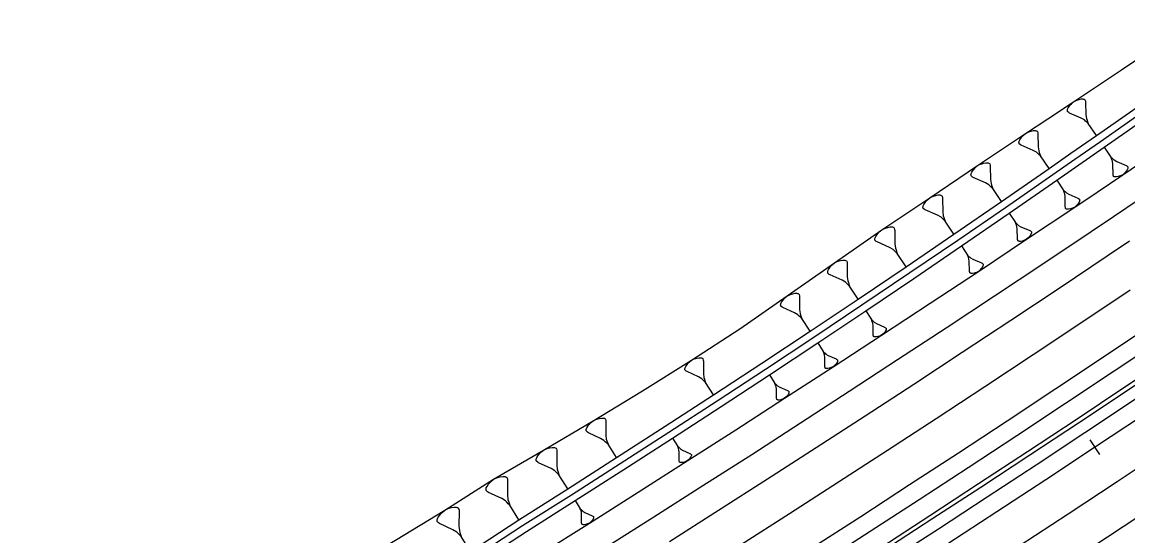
# Model space of a CAD drawing. Extents: x 384551 to 386632, y 802806 to 803252.
# Drawn here: x 386400 to 386494.6, y 803134.1 to 803178 of the extents above; entities that cross this region are included whole.
import ezdxf

# ---------------------------------------------------------------- set-up
doc = ezdxf.new("R2010")
doc.units = 0
doc.layers.get('0').update_dxf_attribs({"linetype": 'CONTINUOUS'})

msp = doc.modelspace()

# ---------------------------------------------------------------- linework, layer by layer
at = {"color": 7}
for p, q in [((386489.5405, 803170.8587), (386489.6098, 803170.9487)), ((386489.6098, 803170.9487), (386489.7089, 803171.0589)), ((386489.7089, 803171.0589), (386489.8974, 803171.2292)), ((386489.8974, 803171.2292), (386490.126, 803171.34)), ((386490.126, 803171.34), (386490.2653, 803171.3906)), ((386490.2653, 803171.3906), (386490.3748, 803171.421)), ((386490.3748, 803171.421), (386490.5639, 803171.4619)), ((386490.5639, 803171.4619), (386490.6935, 803171.4625)), ((386490.6935, 803171.4625), (386490.7434, 803171.4528)), ((386490.7434, 803171.4528), (386490.7932, 803171.4431)), ((386490.7932, 803171.4431), (386490.8632, 803171.4036)), ((386490.8632, 803171.4036), (386490.8833, 803171.3738)), ((386490.8833, 803171.3738), (386490.9137, 803171.2643)), ((386490.9137, 803171.2643), (386490.9241, 803171.1846)), ((386490.9241, 803171.1846), (386490.9495, 803170.1184)), ((386489.363, 803170.479), (386489.3727, 803170.5289)), ((386489.3734, 803170.3994), (386489.363, 803170.479)), ((386489.3727, 803170.5289), (386489.3824, 803170.5788)), ((386489.3935, 803170.3696), (386489.3734, 803170.3994)), ((386489.3824, 803170.5788), (386489.4317, 803170.6987)), ((386489.4835, 803170.3003), (386489.3935, 803170.3696)), ((386489.4317, 803170.6987), (386489.5405, 803170.8587)), ((386489.5535, 803170.2608), (386489.4835, 803170.3003)), ((386490.5323, 803169.8372), (386489.5535, 803170.2608)), ((386490.9495, 803170.1184), (386490.991, 803169.7997)), ((386490.8122, 803169.6792), (386490.5323, 803169.8372)), ((386490.9223, 803169.5801), (386490.8122, 803169.6792)), ((386491.0325, 803169.481), (386490.9223, 803169.5801)), ((386490.991, 803169.7997), (386491.0415, 803169.6604)), ((386491.1426, 803169.3819), (386491.0325, 803169.481)), ((386491.0415, 803169.6604), (386491.0921, 803169.5211)), ((386491.0921, 803169.5211), (386491.1426, 803169.3819)), ((386491.8456, 803168.339), (386491.1426, 803169.3819)), ((386485.2904, 803167.9747), (386485.404, 803168.1407)), ((386485.404, 803168.1407), (386485.4763, 803168.2341)), ((386485.4763, 803168.2341), (386485.5797, 803168.3483)), ((386485.5797, 803168.3483), (386485.7761, 803168.5249)), ((386485.7761, 803168.5249), (386486.0141, 803168.6394)), ((386486.0141, 803168.6394), (386486.159, 803168.6916)), ((386486.159, 803168.6916), (386486.2729, 803168.7229)), ((386486.2729, 803168.7229), (386486.4697, 803168.7648)), ((386486.4697, 803168.7648), (386486.6043, 803168.7651)), ((386486.6043, 803168.7651), (386486.6562, 803168.7549)), ((386486.6562, 803168.7549), (386486.708, 803168.7447)), ((386486.708, 803168.7447), (386486.7806, 803168.7034)), ((386486.7806, 803168.7034), (386486.8014, 803168.6724)), ((386486.8014, 803168.6724), (386486.8327, 803168.5585)), ((386486.8327, 803168.5585), (386486.8433, 803168.4756)), ((386486.8433, 803168.4756), (386486.8666, 803167.3671)), ((386485.2185, 803167.7466), (386485.2287, 803167.7984)), ((386485.229, 803167.6638), (386485.2185, 803167.7466)), ((386485.2287, 803167.7984), (386485.2389, 803167.8503)), ((386485.2498, 803167.6327), (386485.229, 803167.6638)), ((386485.2389, 803167.8503), (386485.2904, 803167.9747)), ((386485.3432, 803167.5604), (386485.2498, 803167.6327)), ((386485.4158, 803167.5192), (386485.3432, 803167.5604)), ((386486.4321, 803167.076), (386485.4158, 803167.5192)), ((386486.8666, 803167.3671), (386486.9088, 803167.0357)), ((386492.5163, 803167.3439), (386493.0886, 803166.4949)), ((386486.7226, 803166.9109), (386486.4321, 803167.076)), ((386486.8368, 803166.8076), (386486.7226, 803166.9109)), ((386486.951, 803166.7043), (386486.8368, 803166.8076)), ((386486.9088, 803167.0357), (386486.9609, 803166.8908)), ((386487.0652, 803166.6009), (386486.951, 803166.7043)), ((386486.9609, 803166.8908), (386487.0131, 803166.7459)), ((386487.0131, 803166.7459), (386487.0652, 803166.6009)), ((386487.7929, 803165.5148), (386487.0652, 803166.6009)), ((386493.0886, 803166.4949), (386493.1783, 803166.4142)), ((386493.1297, 803166.3815), (386493.0886, 803166.4949)), ((386493.1709, 803166.2681), (386493.1297, 803166.3815)), ((386493.212, 803166.1547), (386493.1709, 803166.2681)), ((386493.1783, 803166.4142), (386493.2679, 803166.3335)), ((386493.2679, 803166.3335), (386493.3576, 803166.2529)), ((386493.3576, 803166.2529), (386493.5854, 803166.1242)), ((386481.1935, 803165.2126), (386481.3094, 803165.381)), ((386481.3094, 803165.381), (386481.3831, 803165.4757)), ((386481.3831, 803165.4757), (386481.4884, 803165.5915)), ((386481.4884, 803165.5915), (386481.6886, 803165.7704)), ((386481.6886, 803165.7704), (386481.9308, 803165.8861)), ((386481.9308, 803165.8861), (386482.0782, 803165.9387)), ((386482.0782, 803165.9387), (386482.1941, 803165.9702)), ((386482.1941, 803165.9702), (386482.3941, 803166.0122)), ((386482.3941, 803166.0122), (386482.531, 803166.0122)), ((386482.531, 803166.0122), (386482.5836, 803166.0016)), ((386482.5836, 803166.0016), (386482.6363, 803165.9911)), ((386482.6363, 803165.9911), (386482.71, 803165.9489)), ((386482.71, 803165.9489), (386482.731, 803165.9173)), ((386482.731, 803165.9173), (386482.7626, 803165.8015)), ((386482.7626, 803165.8015), (386482.773, 803165.7173)), ((386482.773, 803165.7173), (386482.7936, 803164.5906)), ((386493.2458, 803165.8953), (386493.212, 803166.1547)), ((386493.2665, 803165.0272), (386493.2458, 803165.8953)), ((386493.5854, 803166.1242), (386494.3824, 803165.7794)), ((386494.3929, 803165.2926), (386494.3365, 803165.2193)), ((386494.3824, 803165.7794), (386494.4393, 803165.7472)), ((386494.4815, 803165.4228), (386494.3929, 803165.2926)), ((386494.4393, 803165.7472), (386494.5126, 803165.6908)), ((386494.5216, 803165.5204), (386494.4815, 803165.4228)), ((386494.5126, 803165.6908), (386494.529, 803165.6665)), ((386494.5295, 803165.561), (386494.5216, 803165.5204)), ((386494.529, 803165.6665), (386494.5374, 803165.6016)), ((386494.5374, 803165.6016), (386494.5295, 803165.561)), ((386481.1197, 803164.981), (386481.1302, 803165.0336)), ((386481.1301, 803164.8967), (386481.1197, 803164.981)), ((386481.1512, 803164.8651), (386481.1301, 803164.8967)), ((386481.1302, 803165.0336), (386481.1408, 803165.0863)), ((386481.1408, 803165.0863), (386481.1935, 803165.2126)), ((386481.2459, 803164.7914), (386481.1512, 803164.8651)), ((386481.3196, 803164.7492), (386481.2459, 803164.7914)), ((386482.3512, 803164.296), (386481.3196, 803164.7492)), ((386482.7936, 803164.5906), (386482.8355, 803164.2537)), ((386488.4609, 803164.5179), (386489.0141, 803163.6923)), ((386493.2749, 803164.9623), (386493.2665, 803165.0272)), ((386493.2997, 803164.8732), (386493.2749, 803164.9623)), ((386493.3161, 803164.8489), (386493.2997, 803164.8732)), ((386493.373, 803164.8168), (386493.3161, 803164.8489)), ((386493.4136, 803164.8089), (386493.373, 803164.8168)), ((386493.4542, 803164.801), (386493.4136, 803164.8089)), ((386493.5597, 803164.8015), (386493.4542, 803164.801)), ((386493.7137, 803164.8347), (386493.5597, 803164.8015)), ((386493.8028, 803164.8595), (386493.7137, 803164.8347)), ((386493.9162, 803164.9007), (386493.8028, 803164.8595)), ((386494.1024, 803164.9909), (386493.9162, 803164.9007)), ((386494.2558, 803165.1296), (386494.1024, 803164.9909)), ((386494.3365, 803165.2193), (386494.2558, 803165.1296)), ((386482.646, 803164.1274), (386482.3512, 803164.296)), ((386482.7617, 803164.0221), (386482.646, 803164.1274)), ((386482.8775, 803163.9167), (386482.7617, 803164.0221)), ((386482.8355, 803164.2537), (386482.8881, 803164.1063)), ((386482.9933, 803163.8114), (386482.8775, 803163.9167)), ((386482.8881, 803164.1063), (386482.9407, 803163.9588)), ((386482.9407, 803163.9588), (386482.9933, 803163.8114)), ((386483.7298, 803162.7055), (386482.9933, 803163.8114)), ((386489.0141, 803163.6923), (386489.1009, 803163.6138)), ((386489.0537, 803163.5822), (386489.0141, 803163.6923)), ((386489.0933, 803163.472), (386489.0537, 803163.5822)), ((386489.133, 803163.3618), (386489.0933, 803163.472)), ((386489.1009, 803163.6138), (386489.1877, 803163.5352)), ((386489.1877, 803163.5352), (386489.2745, 803163.4567)), ((386489.2745, 803163.4567), (386489.4953, 803163.3312)), ((386477.0366, 803162.3342), (386477.0904, 803162.4621)), ((386477.0904, 803162.4621), (386477.2084, 803162.6325)), ((386477.2084, 803162.6325), (386477.2834, 803162.7284)), ((386477.2834, 803162.7284), (386477.3905, 803162.8455)), ((386477.3905, 803162.8455), (386477.594, 803163.0263)), ((386477.594, 803163.0263), (386477.8399, 803163.1429)), ((386477.8399, 803163.1429), (386477.9895, 803163.1958)), ((386477.9895, 803163.1958), (386478.1071, 803163.2275)), ((386478.1071, 803163.2275), (386478.31, 803163.2695)), ((386478.31, 803163.2695), (386478.4488, 803163.2691)), ((386478.4488, 803163.2691), (386478.5022, 803163.2582)), ((386478.5022, 803163.2582), (386478.5555, 803163.2474)), ((386478.5555, 803163.2474), (386478.6301, 803163.2044)), ((386478.6301, 803163.2044), (386478.6514, 803163.1723)), ((386478.6514, 803163.1723), (386478.683, 803163.0548)), ((386478.683, 803163.0548), (386478.6934, 803162.9694)), ((386478.6934, 803162.9694), (386478.7111, 803161.827)), ((386489.165, 803163.1099), (386489.133, 803163.3618)), ((386489.1827, 803162.2673), (386489.165, 803163.1099)), ((386489.4953, 803163.3312), (386490.2678, 803162.9944)), ((386490.2218, 803162.4509), (386490.1433, 803162.3641)), ((386490.2768, 803162.5219), (386490.2218, 803162.4509)), ((386490.2678, 803162.9944), (386490.323, 803162.963)), ((386490.3631, 803162.6481), (386490.2768, 803162.5219)), ((386490.323, 803162.963), (386490.394, 803162.908)), ((386490.4023, 803162.7427), (386490.3631, 803162.6481)), ((386490.394, 803162.908), (386490.4098, 803162.8844)), ((386490.41, 803162.7821), (386490.4023, 803162.7427)), ((386490.4098, 803162.8844), (386490.4178, 803162.8215)), ((386490.4178, 803162.8215), (386490.41, 803162.7821)), ((386477.0149, 803162.2275), (386477.0257, 803162.2808)), ((386477.0253, 803162.142), (386477.0149, 803162.2275)), ((386477.0465, 803162.11), (386477.0253, 803162.142)), ((386477.0257, 803162.2808), (386477.0366, 803162.3342)), ((386477.1424, 803162.0349), (386477.0465, 803162.11)), ((386477.217, 803161.992), (386477.1424, 803162.0349)), ((386478.2617, 803161.5295), (386477.217, 803161.992)), ((386478.5601, 803161.3577), (386478.2617, 803161.5295)), ((386478.7111, 803161.827), (386478.7527, 803161.4852)), ((386478.7527, 803161.4852), (386478.8056, 803161.3356)), ((386484.395, 803161.7068), (386484.9301, 803160.9034)), ((386489.1908, 803162.2044), (386489.1827, 803162.2673)), ((386489.2146, 803162.1178), (386489.1908, 803162.2044)), ((386489.2304, 803162.0942), (386489.2146, 803162.1178)), ((386489.2856, 803162.0628), (386489.2304, 803162.0942)), ((386489.325, 803162.055), (386489.2856, 803162.0628)), ((386489.3644, 803162.0473), (386489.325, 803162.055)), ((386489.4668, 803162.0475), (386489.3644, 803162.0473)), ((386489.6163, 803162.0793), (386489.4668, 803162.0475)), ((386489.7029, 803162.1032), (386489.6163, 803162.0793)), ((386489.813, 803162.1428), (386489.7029, 803162.1032)), ((386489.994, 803162.2298), (386489.813, 803162.1428)), ((386490.1433, 803162.3641), (386489.994, 803162.2298)), ((386474.0086, 803160.5019), (386474.2145, 803160.5439)), ((386474.2145, 803160.5439), (386474.3552, 803160.5431)), ((386474.3552, 803160.5431), (386474.4093, 803160.532)), ((386474.4093, 803160.532), (386474.4633, 803160.5208)), ((386478.6772, 803161.2506), (386478.5601, 803161.3577)), ((386478.7943, 803161.1435), (386478.6772, 803161.2506)), ((386478.9113, 803161.0363), (386478.7943, 803161.1435)), ((386478.8056, 803161.3356), (386478.8584, 803161.186)), ((386478.8584, 803161.186), (386478.9113, 803161.0363)), ((386479.655, 803159.913), (386478.9113, 803161.0363)), ((386484.9301, 803160.9034), (386485.0142, 803160.8268)), ((386484.9682, 803160.7963), (386484.9301, 803160.9034)), ((386485.0064, 803160.6892), (386484.9682, 803160.7963)), ((386485.0446, 803160.5821), (386485.0064, 803160.6892)), ((386485.0142, 803160.8268), (386485.0983, 803160.7503)), ((386485.0751, 803160.3373), (386485.0446, 803160.5821)), ((386485.0983, 803160.7503), (386485.1824, 803160.6738)), ((386485.1824, 803160.6738), (386485.3965, 803160.5513)), ((386485.3965, 803160.5513), (386486.1459, 803160.2221)), ((386472.9097, 803159.5452), (386472.9209, 803159.5992)), ((386472.9209, 803159.5992), (386472.9758, 803159.7288)), ((386472.9758, 803159.7288), (386473.0958, 803159.9013)), ((386473.0958, 803159.9013), (386473.1722, 803159.9982)), ((386473.1722, 803159.9982), (386473.2811, 803160.1166)), ((386473.2811, 803160.1166), (386473.4879, 803160.2994)), ((386473.4879, 803160.2994), (386473.7375, 803160.4169)), ((386473.7375, 803160.4169), (386473.8894, 803160.4701)), ((386473.8894, 803160.4701), (386474.0086, 803160.5019)), ((386474.4633, 803160.5208), (386474.5388, 803160.4771)), ((386474.5388, 803160.4771), (386474.5603, 803160.4445)), ((386474.5603, 803160.4445), (386474.5921, 803160.3252)), ((386474.5921, 803160.3252), (386474.6024, 803160.2386)), ((386474.6024, 803160.2386), (386474.617, 803159.0803)), ((386485.09, 803159.5188), (386485.0751, 803160.3373)), ((386486.0233, 803159.6102), (386485.8779, 803159.4802)), ((386486.0998, 803159.6943), (386486.0233, 803159.6102)), ((386486.1534, 803159.7631), (386486.0998, 803159.6943)), ((386486.1459, 803160.2221), (386486.1995, 803160.1914)), ((386486.2376, 803159.8855), (386486.1534, 803159.7631)), ((386486.1995, 803160.1914), (386486.2683, 803160.1379)), ((386486.2758, 803159.9772), (386486.2376, 803159.8855)), ((386486.2683, 803160.1379), (386486.2836, 803160.1149)), ((386486.2835, 803160.0155), (386486.2758, 803159.9772)), ((386486.2912, 803160.0537), (386486.2835, 803160.0155)), ((386486.2836, 803160.1149), (386486.2912, 803160.0537)), ((386472.8986, 803159.4911), (386472.9097, 803159.5452)), ((386472.9089, 803159.4045), (386472.8986, 803159.4911)), ((386472.9303, 803159.3719), (386472.9089, 803159.4045)), ((386473.0273, 803159.2955), (386472.9303, 803159.3719)), ((386473.1028, 803159.2518), (386473.0273, 803159.2955)), ((386474.1606, 803158.78), (386473.1028, 803159.2518)), ((386474.4627, 803158.605), (386474.1606, 803158.78)), ((386474.617, 803159.0803), (386474.6582, 803158.7337)), ((386474.6582, 803158.7337), (386474.7115, 803158.5819)), ((386480.3174, 803158.9124), (386480.8358, 803158.1293)), ((386485.0977, 803159.4577), (386485.09, 803159.5188)), ((386485.1206, 803159.3735), (386485.0977, 803159.4577)), ((386485.1359, 803159.3505), (386485.1206, 803159.3735)), ((386485.1894, 803159.3199), (386485.1359, 803159.3505)), ((386485.2276, 803159.3123), (386485.1894, 803159.3199)), ((386485.2659, 803159.3046), (386485.2276, 803159.3123)), ((386485.3653, 803159.3045), (386485.2659, 803159.3046)), ((386485.5107, 803159.3351), (386485.3653, 803159.3045)), ((386485.5948, 803159.358), (386485.5107, 803159.3351)), ((386485.7019, 803159.3962), (386485.5948, 803159.358)), ((386485.8779, 803159.4802), (386485.7019, 803159.3962)), ((386469.959, 803157.6629), (386470.1598, 803157.7034)), ((386470.1598, 803157.7034), (386470.297, 803157.7022)), ((386470.297, 803157.7022), (386470.3497, 803157.6912)), ((386470.3497, 803157.6912), (386470.4023, 803157.6802)), ((386474.5811, 803158.4961), (386474.4627, 803158.605)), ((386474.6995, 803158.3871), (386474.5811, 803158.4961)), ((386474.8179, 803158.2782), (386474.6995, 803158.3871)), ((386474.7115, 803158.5819), (386474.7647, 803158.43)), ((386474.7647, 803158.43), (386474.8179, 803158.2782)), ((386475.5687, 803157.1372), (386474.8179, 803158.2782)), ((386480.8358, 803158.1293), (386480.9175, 803158.0546)), ((386480.8727, 803158.025), (386480.8358, 803158.1293)), ((386480.9096, 803157.9207), (386480.8727, 803158.025)), ((386480.9465, 803157.8163), (386480.9096, 803157.9207)), ((386480.9175, 803158.0546), (386480.9991, 803157.9799)), ((386480.9755, 803157.5781), (386480.9465, 803157.8163)), ((386480.9991, 803157.9799), (386481.0807, 803157.9052)), ((386481.0807, 803157.9052), (386481.2887, 803157.7855)), ((386481.2887, 803157.7855), (386482.017, 803157.4631)), ((386468.8849, 803156.7332), (386468.896, 803156.7858)), ((386468.896, 803156.7858), (386468.9498, 803156.912)), ((386468.9498, 803156.912), (386469.0674, 803157.0798)), ((386469.0674, 803157.0798), (386469.1421, 803157.1741)), ((386469.1421, 803157.1741), (386469.2486, 803157.2893)), ((386469.2486, 803157.2893), (386469.4507, 803157.4669)), ((386469.4507, 803157.4669), (386469.6944, 803157.5808)), ((386469.6944, 803157.5808), (386469.8426, 803157.6323)), ((386469.8426, 803157.6323), (386469.959, 803157.6629)), ((386470.4023, 803157.6802), (386470.4758, 803157.6373)), ((386470.4758, 803157.6373), (386470.4966, 803157.6055)), ((386470.4966, 803157.6055), (386470.5273, 803157.4891)), ((386470.5273, 803157.4891), (386470.5371, 803157.4046)), ((386470.5371, 803157.4046), (386470.5483, 803156.2753)), ((386480.9878, 803156.7818), (386480.9755, 803157.5781)), ((386480.995, 803156.7222), (386480.9878, 803156.7818)), ((386481.7542, 803156.7421), (386481.5827, 803156.6608)), ((386481.896, 803156.8681), (386481.7542, 803156.7421)), ((386481.9707, 803156.9498), (386481.896, 803156.8681)), ((386482.023, 803157.0166), (386481.9707, 803156.9498)), ((386482.017, 803157.4631), (386482.069, 803157.4332)), ((386482.1052, 803157.1354), (386482.023, 803157.0166)), ((386482.069, 803157.4332), (386482.1358, 803157.3809)), ((386482.1427, 803157.2246), (386482.1052, 803157.1354)), ((386482.1358, 803157.3809), (386482.1506, 803157.3585)), ((386482.1503, 803157.2617), (386482.1427, 803157.2246)), ((386482.1578, 803157.2989), (386482.1503, 803157.2617)), ((386482.1506, 803157.3585), (386482.1578, 803157.2989)), ((386468.8739, 803156.6805), (386468.8849, 803156.7332)), ((386468.8837, 803156.596), (386468.8739, 803156.6805)), ((386468.9046, 803156.5642), (386468.8837, 803156.596)), ((386468.9989, 803156.4895), (386468.9046, 803156.5642)), ((386469.0724, 803156.4466), (386468.9989, 803156.4895)), ((386470.1025, 803155.9838), (386469.0724, 803156.4466)), ((386470.3965, 803155.8124), (386470.1025, 803155.9838)), ((386470.5116, 803155.7058), (386470.3965, 803155.8124)), ((386470.5483, 803156.2753), (386470.5875, 803155.9373)), ((386470.5875, 803155.9373), (386470.639, 803155.7891)), ((386481.0171, 803156.6403), (386480.995, 803156.7222)), ((386481.0319, 803156.6179), (386481.0171, 803156.6403)), ((386481.0839, 803156.588), (386481.0319, 803156.6179)), ((386481.1211, 803156.5804), (386481.0839, 803156.588)), ((386481.1583, 803156.5728), (386481.1211, 803156.5804)), ((386481.255, 803156.5725), (386481.1583, 803156.5728)), ((386481.3965, 803156.6018), (386481.255, 803156.5725)), ((386481.4784, 803156.6239), (386481.3965, 803156.6018)), ((386481.5827, 803156.6608), (386481.4784, 803156.6239)), ((386465.9016, 803154.8315), (386466.0968, 803154.8703)), ((386466.0968, 803154.8703), (386466.2301, 803154.8687)), ((386466.2301, 803154.8687), (386466.2812, 803154.8579)), ((386466.2812, 803154.8579), (386466.3324, 803154.847)), ((386470.6267, 803155.5993), (386470.5116, 803155.7058)), ((386470.7419, 803155.4927), (386470.6267, 803155.5993)), ((386470.639, 803155.7891), (386470.6904, 803155.6409)), ((386470.6904, 803155.6409), (386470.7419, 803155.4927)), ((386471.4708, 803154.3783), (386470.7419, 803155.4927)), ((386464.8448, 803153.88), (386464.8556, 803153.9311)), ((386464.8556, 803153.9311), (386464.8664, 803153.9823)), ((386464.8664, 803153.9823), (386464.9191, 803154.1047)), ((386464.9191, 803154.1047), (386465.0338, 803154.2674)), ((386465.0338, 803154.2674), (386465.1066, 803154.3588)), ((386465.1066, 803154.3588), (386465.2104, 803154.4704)), ((386465.2104, 803154.4704), (386465.4072, 803154.6424)), ((386465.4072, 803154.6424), (386465.6443, 803154.7525)), ((386465.6443, 803154.7525), (386465.7884, 803154.8021)), ((386465.7884, 803154.8021), (386465.9016, 803154.8315)), ((386466.3324, 803154.847), (386466.4036, 803154.8052)), ((386466.4036, 803154.8052), (386466.4238, 803154.7742)), ((386466.4238, 803154.7742), (386466.4532, 803154.6611)), ((386466.4532, 803154.6611), (386466.4625, 803154.579)), ((386466.4625, 803154.579), (386466.4704, 803153.4818)), ((386464.8541, 803153.7978), (386464.8448, 803153.88)), ((386464.8742, 803153.7669), (386464.8541, 803153.7978)), ((386464.9656, 803153.694), (386464.8742, 803153.7669)), ((386465.0369, 803153.6522), (386464.9656, 803153.694)), ((386466.0365, 803153.1998), (386465.0369, 803153.6522)), ((386466.3216, 803153.0324), (386466.0365, 803153.1998)), ((386466.4332, 803152.9286), (386466.3216, 803153.0324)), ((386466.4704, 803153.4818), (386466.5076, 803153.1533)), ((386466.5076, 803153.1533), (386466.5572, 803153.0092)), ((386466.5572, 803153.0092), (386466.6068, 803152.8651)), ((386472.1276, 803153.374), (386472.617, 803152.6257)), ((386466.5448, 803152.8248), (386466.4332, 803152.9286)), ((386466.6564, 803152.721), (386466.5448, 803152.8248)), ((386466.6068, 803152.8651), (386466.6564, 803152.721)), ((386467.3615, 803151.6362), (386466.6564, 803152.721)), ((386472.617, 803152.6257), (386472.6944, 803152.5542)), ((386472.6516, 803152.5262), (386472.617, 803152.6257)), ((386472.6862, 803152.4267), (386472.6516, 803152.5262)), ((386472.7207, 803152.3272), (386472.6862, 803152.4267)), ((386472.6944, 803152.5542), (386472.7717, 803152.4826)), ((386472.7471, 803152.1002), (386472.7207, 803152.3272)), ((386472.7546, 803151.342), (386472.7471, 803152.1002)), ((386472.7717, 803152.4826), (386472.849, 803152.4111)), ((386472.849, 803152.4111), (386473.0464, 803152.296)), ((386473.0464, 803152.296), (386473.738, 803151.9852)), ((386472.7612, 803151.2853), (386472.7546, 803151.342)), ((386472.7817, 803151.2071), (386472.7612, 803151.2853)), ((386472.7957, 803151.1858), (386472.7817, 803151.2071)), ((386472.8451, 803151.157), (386472.7957, 803151.1858)), ((386472.8804, 803151.1496), (386472.8451, 803151.157)), ((386472.9158, 803151.1422), (386472.8804, 803151.1496)), ((386473.0079, 803151.1414), (386472.9158, 803151.1422)), ((386473.1427, 803151.1685), (386473.0079, 803151.1414)), ((386473.2209, 803151.1891), (386473.1427, 803151.1685)), ((386473.3204, 803151.2237), (386473.2209, 803151.1891)), ((386473.484, 803151.3002), (386473.3204, 803151.2237)), ((386473.6197, 803151.4194), (386473.484, 803151.3002)), ((386473.6912, 803151.4967), (386473.6197, 803151.4194)), ((386473.7414, 803151.5601), (386473.6912, 803151.4967)), ((386473.738, 803151.9852), (386473.7874, 803151.9565)), ((386473.8203, 803151.6728), (386473.7414, 803151.5601)), ((386473.7874, 803151.9565), (386473.8507, 803151.9063)), ((386473.8565, 803151.7575), (386473.8203, 803151.6728)), ((386473.8507, 803151.9063), (386473.8647, 803151.8849)), ((386473.8639, 803151.7928), (386473.8565, 803151.7575)), ((386473.8713, 803151.8282), (386473.8639, 803151.7928)), ((386473.8647, 803151.8849), (386473.8713, 803151.8282)), ((386468.0156, 803150.6302), (386468.4926, 803149.8963)), ((386457.2134, 803149.1549), (386457.4459, 803149.2612)), ((386457.4459, 803149.2612), (386457.5872, 803149.309)), ((386457.5872, 803149.309), (386457.698, 803149.3372)), ((386457.698, 803149.3372), (386457.8892, 803149.374)), ((386457.8892, 803149.374), (386458.0196, 803149.3718)), ((386458.0196, 803149.3718), (386458.0696, 803149.3609)), ((386458.0696, 803149.3609), (386458.1196, 803149.35)), ((386458.1196, 803149.35), (386458.1891, 803149.3087)), ((386458.1891, 803149.3087), (386458.2086, 803149.2783)), ((386458.2086, 803149.2783), (386458.2368, 803149.1674)), ((386468.4926, 803149.8963), (386468.5681, 803149.8261)), ((386468.5262, 803149.7989), (386468.4926, 803149.8963)), ((386468.5597, 803149.7014), (386468.5262, 803149.7989)), ((386468.5933, 803149.6039), (386468.5597, 803149.7014)), ((386468.5681, 803149.8261), (386468.6436, 803149.7559)), ((386468.6184, 803149.3816), (386468.5933, 803149.6039)), ((386468.6237, 803148.6394), (386468.6184, 803149.3816)), ((386468.6436, 803149.7559), (386468.7191, 803149.6856)), ((386468.7191, 803149.6856), (386468.912, 803149.5724)), ((386468.912, 803149.5724), (386469.5881, 803149.2664)), ((386469.5881, 803149.2664), (386469.6364, 803149.2381)), ((386469.6364, 803149.2381), (386469.6982, 803149.1888)), ((386469.6982, 803149.1888), (386469.7119, 803149.1678)), ((386456.6589, 803148.4119), (386456.6698, 803148.4619)), ((386456.6676, 803148.3315), (386456.6589, 803148.4119)), ((386456.6871, 803148.3011), (386456.6676, 803148.3315)), ((386456.6698, 803148.4619), (386456.6807, 803148.5119)), ((386456.6807, 803148.5119), (386456.7329, 803148.6314)), ((386456.7762, 803148.2294), (386456.6871, 803148.3011)), ((386456.7329, 803148.6314), (386456.8459, 803148.79)), ((386456.8457, 803148.188), (386456.7762, 803148.2294)), ((386456.8459, 803148.79), (386456.9177, 803148.879)), ((386456.9177, 803148.879), (386457.0199, 803148.9876)), ((386457.0199, 803148.9876), (386457.2134, 803149.1549)), ((386458.2368, 803149.1674), (386458.2455, 803149.087)), ((386458.2455, 803149.087), (386458.2472, 803148.0136)), ((386468.63, 803148.5838), (386468.6237, 803148.6394)), ((386468.6499, 803148.5073), (386468.63, 803148.5838)), ((386468.6636, 803148.4864), (386468.6499, 803148.5073)), ((386468.7118, 803148.4581), (386468.6636, 803148.4864)), ((386468.7464, 803148.4507), (386468.7118, 803148.4581)), ((386468.781, 803148.4434), (386468.7464, 803148.4507)), ((386468.8711, 803148.4423), (386468.781, 803148.4434)), ((386469.0032, 803148.4686), (386468.8711, 803148.4423)), ((386469.0798, 803148.4885), (386469.0032, 803148.4686)), ((386469.1772, 803148.522), (386469.0798, 803148.4885)), ((386469.3376, 803148.5965), (386469.1772, 803148.522)), ((386469.4708, 803148.7128), (386469.3376, 803148.5965)), ((386469.541, 803148.7883), (386469.4708, 803148.7128)), ((386469.5903, 803148.8502), (386469.541, 803148.7883)), ((386469.6678, 803148.9603), (386469.5903, 803148.8502)), ((386469.7035, 803149.0431), (386469.6678, 803148.9603)), ((386469.7108, 803149.0777), (386469.7035, 803149.0431)), ((386469.7181, 803149.1123), (386469.7108, 803149.0777)), ((386469.7119, 803149.1678), (386469.7181, 803149.1123)), ((386457.8211, 803147.74), (386456.8457, 803148.188)), ((386458.0992, 803147.5747), (386457.8211, 803147.74)), ((386458.2078, 803147.4725), (386458.0992, 803147.5747)), ((386458.3164, 803147.3703), (386458.2078, 803147.4725)), ((386458.2472, 803148.0136), (386458.2818, 803147.6919)), ((386458.2818, 803147.6919), (386458.3295, 803147.5507)), ((386458.425, 803147.2681), (386458.3164, 803147.3703)), ((386458.3295, 803147.5507), (386458.3773, 803147.4094)), ((386458.3773, 803147.4094), (386458.425, 803147.2681)), ((386463.8921, 803147.9033), (386464.3582, 803147.182)), ((386459.109, 803146.2031), (386458.425, 803147.2681)), ((386464.3582, 803147.182), (386464.4321, 803147.1129)), ((386464.3908, 803147.0862), (386464.3582, 803147.182)), ((386464.4235, 803146.9905), (386464.3908, 803147.0862)), ((386464.4562, 803146.8947), (386464.4235, 803146.9905)), ((386464.4321, 803147.1129), (386464.5059, 803147.0437)), ((386464.4802, 803146.6766), (386464.4562, 803146.8947)), ((386464.4834, 803145.9484), (386464.4802, 803146.6766)), ((386464.5059, 803147.0437), (386464.5798, 803146.9746)), ((386464.5798, 803146.9746), (386464.7688, 803146.863)), ((386464.7688, 803146.863), (386465.4314, 803146.5609)), ((386465.4314, 803146.5609), (386465.4786, 803146.533)), ((386465.4786, 803146.533), (386465.5392, 803146.4845)), ((386465.5439, 803146.3415), (386465.5087, 803146.2603)), ((386465.5392, 803146.4845), (386465.5525, 803146.4639)), ((386465.5512, 803146.3754), (386465.5439, 803146.3415)), ((386465.5585, 803146.4093), (386465.5512, 803146.3754)), ((386465.5525, 803146.4639), (386465.5585, 803146.4093)), ((386464.4894, 803145.8938), (386464.4834, 803145.9484)), ((386464.5088, 803145.8187), (386464.4894, 803145.8938)), ((386464.5221, 803145.7981), (386464.5088, 803145.8187)), ((386464.5693, 803145.7702), (386464.5221, 803145.7981)), ((386464.6033, 803145.7629), (386464.5693, 803145.7702)), ((386464.6372, 803145.7556), (386464.6033, 803145.7629)), ((386464.7256, 803145.7543), (386464.6372, 803145.7556)), ((386464.8553, 803145.7797), (386464.7256, 803145.7543)), ((386464.9304, 803145.799), (386464.8553, 803145.7797)), ((386465.0262, 803145.8317), (386464.9304, 803145.799)), ((386465.1838, 803145.9043), (386465.0262, 803145.8317)), ((386465.3147, 803146.0181), (386465.1838, 803145.9043)), ((386465.3838, 803146.092), (386465.3147, 803146.0181)), ((386465.4323, 803146.1525), (386465.3838, 803146.092)), ((386465.5087, 803146.2603), (386465.4323, 803146.1525)), ((386448.2955, 803143.4384), (386448.4168, 803143.6066)), ((386448.4168, 803143.6066), (386448.4938, 803143.701)), ((386448.4938, 803143.701), (386448.6033, 803143.8161)), ((386448.6033, 803143.8161), (386448.8103, 803143.9931)), ((386448.8103, 803143.9931), (386449.0586, 803144.105)), ((386449.0586, 803144.105), (386449.2093, 803144.155)), ((386449.2093, 803144.155), (386449.3276, 803144.1843)), ((386449.3276, 803144.1843), (386449.5314, 803144.2225)), ((386449.5314, 803144.2225), (386449.6703, 803144.2193)), ((386449.6703, 803144.2193), (386449.7234, 803144.2074)), ((386449.7234, 803144.2074), (386449.7766, 803144.1955)), ((386449.7766, 803144.1955), (386449.8504, 803144.1511)), ((386449.8504, 803144.1511), (386449.871, 803144.1186)), ((386449.871, 803144.1186), (386449.9004, 803144.0004)), ((386449.9004, 803144.0004), (386449.9092, 803143.9147)), ((386449.9092, 803143.9147), (386449.9046, 803142.7714)), ((386448.2154, 803143.2051), (386448.2273, 803143.2583)), ((386448.2241, 803143.1194), (386448.2154, 803143.2051)), ((386448.2448, 803143.0869), (386448.2241, 803143.1194)), ((386448.2273, 803143.2583), (386448.2392, 803143.3114)), ((386448.2392, 803143.3114), (386448.2955, 803143.4384)), ((386448.3392, 803143.01), (386448.2448, 803143.0869)), ((386448.413, 803142.9655), (386448.3392, 803143.01)), ((386449.4492, 803142.4826), (386448.413, 803142.9655)), ((386449.9046, 803142.7714), (386449.9396, 803142.4287)), ((386444.8284, 803141.592), (386444.9857, 803141.6437)), ((386444.9857, 803141.6437), (386445.109, 803141.6739)), ((386445.109, 803141.6739), (386445.3217, 803141.7131)), ((386445.3217, 803141.7131), (386445.4664, 803141.7094)), ((386445.4664, 803141.7094), (386445.5218, 803141.6968)), ((386445.5218, 803141.6968), (386445.5772, 803141.6843)), ((386445.5772, 803141.6843), (386445.654, 803141.6378)), ((386445.654, 803141.6378), (386445.6754, 803141.6038)), ((386445.6754, 803141.6038), (386445.7057, 803141.4805)), ((386449.7444, 803142.3049), (386449.4492, 803142.4826)), ((386449.8595, 803142.1954), (386449.7444, 803142.3049)), ((386449.9745, 803142.0859), (386449.8595, 803142.1954)), ((386449.9396, 803142.4287), (386449.9896, 803142.278)), ((386450.0896, 803141.9765), (386449.9745, 803142.0859)), ((386449.9896, 803142.278), (386450.0396, 803142.1272)), ((386450.0396, 803142.1272), (386450.0896, 803141.9765)), ((386450.8118, 803140.8381), (386450.0896, 803141.9765)), ((386455.6116, 803142.5005), (386456.0598, 803141.7984)), ((386456.0598, 803141.7984), (386456.131, 803141.731)), ((386456.0909, 803141.7053), (386456.0598, 803141.7984)), ((386456.1221, 803141.6123), (386456.0909, 803141.7053)), ((386456.1532, 803141.5192), (386456.1221, 803141.6123)), ((386456.131, 803141.731), (386456.2023, 803141.6635)), ((386456.2023, 803141.6635), (386456.2736, 803141.5961)), ((386443.9468, 803140.6563), (386443.9594, 803140.7117)), ((386443.9557, 803140.567), (386443.9468, 803140.6563)), ((386443.9594, 803140.7117), (386443.9719, 803140.7671)), ((386443.9719, 803140.7671), (386444.031, 803140.8993)), ((386444.031, 803140.8993), (386444.158, 803141.0743)), ((386444.158, 803141.0743), (386444.2385, 803141.1725)), ((386444.2385, 803141.1725), (386444.3529, 803141.2921)), ((386444.3529, 803141.2921), (386444.5692, 803141.476)), ((386444.5692, 803141.476), (386444.8284, 803141.592)), ((386445.7057, 803141.4805), (386445.7145, 803141.3912)), ((386445.7145, 803141.3912), (386445.7065, 803140.1994)), ((386456.1754, 803141.3075), (386456.1532, 803141.5192)), ((386456.1746, 803140.6011), (386456.1754, 803141.3075)), ((386456.2736, 803141.5961), (386456.4563, 803141.4868)), ((386456.4563, 803141.4868), (386457.0974, 803141.1902)), ((386456.9813, 803140.6643), (386456.8537, 803140.5546)), ((386457.0487, 803140.7356), (386456.9813, 803140.6643)), ((386457.0961, 803140.7941), (386457.0487, 803140.7356)), ((386457.1708, 803140.8982), (386457.0961, 803140.7941)), ((386457.0974, 803141.1902), (386457.143, 803141.1628)), ((386457.143, 803141.1628), (386457.2015, 803141.1155)), ((386457.2054, 803140.9767), (386457.1708, 803140.8982)), ((386457.2015, 803141.1155), (386457.2143, 803141.0954)), ((386457.2126, 803141.0096), (386457.2054, 803140.9767)), ((386457.2199, 803141.0425), (386457.2126, 803141.0096)), ((386457.2143, 803141.0954), (386457.2199, 803141.0425)), ((386443.9771, 803140.533), (386443.9557, 803140.567)), ((386444.0753, 803140.4525), (386443.9771, 803140.533)), ((386444.1521, 803140.406), (386444.0753, 803140.4525)), ((386445.2309, 803139.8995), (386444.1521, 803140.406)), ((386445.5381, 803139.7135), (386445.2309, 803139.8995)), ((386445.6578, 803139.599), (386445.5381, 803139.7135)), ((386445.7065, 803140.1994), (386445.7419, 803139.842)), ((386445.7419, 803139.842), (386445.7936, 803139.6847)), ((386456.1801, 803140.5482), (386456.1746, 803140.6011)), ((386456.1985, 803140.4752), (386456.1801, 803140.5482)), ((386456.2113, 803140.4552), (386456.1985, 803140.4752)), ((386456.2569, 803140.4278), (386456.2113, 803140.4552)), ((386456.2898, 803140.4206), (386456.2569, 803140.4278)), ((386456.3227, 803140.4133), (386456.2898, 803140.4206)), ((386456.4085, 803140.4116), (386456.3227, 803140.4133)), ((386456.5344, 803140.4355), (386456.4085, 803140.4116)), ((386456.6074, 803140.4539), (386456.5344, 803140.4355)), ((386456.7004, 803140.485), (386456.6074, 803140.4539)), ((386456.8537, 803140.5546), (386456.7004, 803140.485)), ((386439.9652, 803138.6713), (386440.085, 803138.7958)), ((386439.9652, 803138.6713), (386440.085, 803138.7958)), ((386440.085, 803138.7958), (386440.3114, 803138.9872)), ((386440.085, 803138.7958), (386440.3114, 803138.9872)), ((386440.3114, 803138.9872), (386440.5823, 803139.1074)), ((386440.3114, 803138.9872), (386440.5823, 803139.1074)), ((386440.5823, 803139.1074), (386440.7466, 803139.161)), ((386440.5823, 803139.1074), (386440.7466, 803139.161)), ((386440.7466, 803139.161), (386440.8755, 803139.1922)), ((386440.7466, 803139.161), (386440.8755, 803139.1922)), ((386440.8755, 803139.1922), (386441.0976, 803139.2325)), ((386440.8755, 803139.1922), (386441.0976, 803139.2325)), ((386441.0976, 803139.2325), (386441.2487, 803139.2282)), ((386441.0976, 803139.2325), (386441.2487, 803139.2282)), ((386441.2487, 803139.2282), (386441.3064, 803139.2149)), ((386441.2487, 803139.2282), (386441.3064, 803139.2149)), ((386441.3064, 803139.2149), (386441.3642, 803139.2017)), ((386441.3064, 803139.2149), (386441.3642, 803139.2017)), ((386441.3642, 803139.2017), (386441.4442, 803139.1529)), ((386441.3642, 803139.2017), (386441.4442, 803139.1529)), ((386441.4442, 803139.1529), (386441.4665, 803139.1174)), ((386441.4442, 803139.1529), (386441.4665, 803139.1174)), ((386441.4665, 803139.1174), (386441.4978, 803138.9886)), ((386441.4665, 803139.1174), (386441.4978, 803138.9886)), ((386441.5068, 803138.8953), (386441.4949, 803137.6511)), ((386441.5068, 803138.8953), (386441.4949, 803137.6511)), ((386441.4978, 803138.9886), (386441.5068, 803138.8953)), ((386441.4978, 803138.9886), (386441.5068, 803138.8953)), ((386445.7774, 803139.4846), (386445.6578, 803139.599)), ((386445.897, 803139.3701), (386445.7774, 803139.4846)), ((386445.7936, 803139.6847), (386445.8453, 803139.5274)), ((386445.8453, 803139.5274), (386445.897, 803139.3701)), ((386446.6466, 803138.1813), (386445.897, 803139.3701)), ((386439.6593, 803138.1333), (386439.6725, 803138.1911)), ((386439.6593, 803138.1333), (386439.6725, 803138.1911)), ((386439.6682, 803138.04), (386439.6593, 803138.1333)), ((386439.6682, 803138.04), (386439.6593, 803138.1333)), ((386439.6905, 803138.0045), (386439.6682, 803138.04)), ((386439.6905, 803138.0045), (386439.6682, 803138.04)), ((386439.6725, 803138.1911), (386439.6858, 803138.2489)), ((386439.6725, 803138.1911), (386439.6858, 803138.2489)), ((386439.6858, 803138.2489), (386439.7478, 803138.3867)), ((386439.6858, 803138.2489), (386439.7478, 803138.3867)), ((386439.7928, 803137.9202), (386439.6905, 803138.0045)), ((386439.7928, 803137.9202), (386439.6905, 803138.0045)), ((386439.7478, 803138.3867), (386439.8809, 803138.569)), ((386439.7478, 803138.3867), (386439.8809, 803138.569)), ((386439.8728, 803137.8714), (386439.7928, 803137.9202)), ((386439.8728, 803137.8714), (386439.7928, 803137.9202)), ((386440.9976, 803137.3395), (386439.8728, 803137.8714)), ((386440.9976, 803137.3395), (386439.8728, 803137.8714)), ((386439.8809, 803138.569), (386439.9652, 803138.6713)), ((386439.8809, 803138.569), (386439.9652, 803138.6713)), ((386441.3177, 803137.1444), (386440.9976, 803137.3395)), ((386441.3177, 803137.1444), (386440.9976, 803137.3395)), ((386441.4423, 803137.0246), (386441.3177, 803137.1444)), ((386441.4423, 803137.0246), (386441.3177, 803137.1444)), ((386441.5668, 803136.9047), (386441.4423, 803137.0246)), ((386441.5668, 803136.9047), (386441.4423, 803137.0246)), ((386441.4949, 803137.6511), (386441.5309, 803137.2779)), ((386441.4949, 803137.6511), (386441.5309, 803137.2779)), ((386441.5309, 803137.2779), (386441.5844, 803137.1136)), ((386441.5309, 803137.2779), (386441.5844, 803137.1136)), ((386441.6914, 803136.7849), (386441.5668, 803136.9047)), ((386441.6914, 803136.7849), (386441.5668, 803136.9047)), ((386441.5844, 803137.1136), (386441.6379, 803136.9493)), ((386441.5844, 803137.1136), (386441.6379, 803136.9493)), ((386441.6379, 803136.9493), (386441.6914, 803136.7849)), ((386441.6379, 803136.9493), (386441.6914, 803136.7849)), ((386447.2866, 803137.1662), (386447.7222, 803136.4753)), ((386435.5615, 803135.7513), (386435.6979, 803135.9372)), ((386435.6979, 803135.9372), (386435.7843, 803136.0414)), ((386435.7843, 803136.0414), (386435.907, 803136.1683)), ((386435.907, 803136.1683), (386436.1388, 803136.3631)), ((386436.1388, 803136.3631), (386436.4158, 803136.4852)), ((386436.4158, 803136.4852), (386436.5838, 803136.5393)), ((386436.5838, 803136.5393), (386436.7155, 803136.5709)), ((386436.7155, 803136.5709), (386436.9425, 803136.6114)), ((386436.9425, 803136.6114), (386437.0968, 803136.6066)), ((386437.0968, 803136.6066), (386437.1557, 803136.5929)), ((386437.1557, 803136.5929), (386437.2147, 803136.5792)), ((386437.2147, 803136.5792), (386437.2963, 803136.5291)), ((386437.2963, 803136.5291), (386437.319, 803136.4928)), ((386437.319, 803136.4928), (386437.3505, 803136.3611)), ((386437.3594, 803136.2658), (386437.3438, 803134.9951)), ((386437.3505, 803136.3611), (386437.3594, 803136.2658)), ((386442.4704, 803135.5417), (386441.6914, 803136.7849)), ((386442.4704, 803135.5417), (386441.6914, 803136.7849)), ((386447.7222, 803136.4753), (386447.7918, 803136.4088)), ((386447.7523, 803136.3839), (386447.7222, 803136.4753)), ((386447.7823, 803136.2924), (386447.7523, 803136.3839)), ((386447.8124, 803136.201), (386447.7823, 803136.2924)), ((386447.7918, 803136.4088), (386447.8613, 803136.3422)), ((386447.833, 803135.9933), (386447.8124, 803136.201)), ((386447.8283, 803135.3006), (386447.833, 803135.9933)), ((386447.8613, 803136.3422), (386447.9308, 803136.2757)), ((386447.9308, 803136.2757), (386448.1094, 803136.1676)), ((386448.1094, 803136.1676), (386448.7364, 803135.8732)), ((386435.4703, 803135.4928), (386435.484, 803135.5518)), ((386435.4792, 803135.3975), (386435.4703, 803135.4928)), ((386435.5018, 803135.3611), (386435.4792, 803135.3975)), ((386435.484, 803135.5518), (386435.4977, 803135.6107)), ((386435.4977, 803135.6107), (386435.5615, 803135.7513)), ((386435.6061, 803135.2747), (386435.5018, 803135.3611)), ((386435.6877, 803135.2247), (386435.6061, 803135.2747)), ((386436.835, 803134.6782), (386435.6877, 803135.2247)), ((386437.3438, 803134.9951), (386437.3795, 803134.6138)), ((386447.8335, 803135.2487), (386447.8283, 803135.3006)), ((386447.8511, 803135.177), (386447.8335, 803135.2487)), ((386447.8635, 803135.1573), (386447.8511, 803135.177)), ((386447.9081, 803135.1302), (386447.8635, 803135.1573)), ((386447.9403, 803135.1229), (386447.9081, 803135.1302)), ((386447.9725, 803135.1156), (386447.9403, 803135.1229)), ((386448.0566, 803135.1135), (386447.9725, 803135.1156)), ((386448.1802, 803135.1363), (386448.0566, 803135.1135)), ((386448.2519, 803135.1539), (386448.1802, 803135.1363)), ((386448.3433, 803135.1839), (386448.2519, 803135.1539)), ((386448.494, 803135.2513), (386448.3433, 803135.1839)), ((386448.6197, 803135.3582), (386448.494, 803135.2513)), ((386448.6862, 803135.4277), (386448.6197, 803135.3582)), ((386448.733, 803135.4848), (386448.6862, 803135.4277)), ((386448.8068, 803135.5865), (386448.733, 803135.4848)), ((386448.7364, 803135.8732), (386448.7811, 803135.8461)), ((386448.7811, 803135.8461), (386448.8381, 803135.7994)), ((386448.8411, 803135.6633), (386448.8068, 803135.5865)), ((386448.8381, 803135.7994), (386448.8506, 803135.7796)), ((386448.8484, 803135.6955), (386448.8411, 803135.6633)), ((386448.8557, 803135.7277), (386448.8484, 803135.6955)), ((386448.8506, 803135.7796), (386448.8557, 803135.7277)), ((386437.1614, 803134.478), (386436.835, 803134.6782)), ((386437.2883, 803134.3553), (386437.1614, 803134.478)), ((386437.4152, 803134.2326), (386437.2883, 803134.3553)), ((386437.3795, 803134.6138), (386437.4337, 803134.4458)), ((386437.542, 803134.1098), (386437.4152, 803134.2326)), ((386437.4337, 803134.4458), (386437.4879, 803134.2778)), ((386437.4879, 803134.2778), (386437.542, 803134.1098)), ((386438.3342, 803132.8378), (386437.542, 803134.1098))]:
    msp.add_line(p, q, dxfattribs=at)
at = {"color": 3}
msp.add_line((386491.2763, 803142.3583), (386492.1043, 803141.1076), dxfattribs=at)
at = {"color": 7, "linetype": 'CONTINUOUS'}
for points in [[(386440.3114, 803138.9872), (386444.5692, 803141.476), (386448.8103, 803143.9931), (386453.0281, 803146.5479), (386457.2134, 803149.1549), (386461.353, 803151.833), (386465.4072, 803154.6424), (386469.4507, 803157.4669), (386473.4879, 803160.2994), (386477.594, 803163.0263), (386481.6886, 803165.7704), (386485.7761, 803168.5249), (386487.6873, 803169.7747), (386489.8974, 803171.2292), (386493.9975, 803173.9653), (386498.0949, 803176.7058), (386500, 803178.0213)], [(386442.789, 803135.0333), (386446.9666, 803137.6738), (386451.1332, 803140.3314), (386455.2888, 803143.0063), (386459.4332, 803145.6982), (386463.5665, 803148.4072), (386467.6885, 803151.1332), (386471.7992, 803153.8761), (386475.8985, 803156.636), (386479.9862, 803159.4127), (386484.0624, 803162.2061), (386488.1269, 803165.0164), (386490.0059, 803166.3239), (386492.1809, 803167.8415), (386496.2306, 803170.6721), (386500, 803173.313)], [(386443.1076, 803134.5249), (386447.2866, 803137.1662), (386451.4546, 803139.8248), (386455.6116, 803142.5005), (386459.7575, 803145.1934), (386463.8921, 803147.9033), (386468.0156, 803150.6302), (386472.1276, 803153.374), (386476.2283, 803156.1348), (386480.3174, 803158.9124), (386484.395, 803161.7068), (386488.4609, 803164.5179), (386490.3405, 803165.8258), (386492.5163, 803167.3439), (386496.5674, 803170.1755), (386500, 803172.5804)], [(386455.3559, 803133.6751), (386459.5438, 803136.34), (386463.7243, 803139.0165), (386467.8973, 803141.7047), (386472.0628, 803144.4044), (386476.2208, 803147.1157), (386480.3713, 803149.8385), (386484.5142, 803152.5729), (386488.6495, 803155.3187), (386492.7771, 803158.076), (386494.6867, 803159.3573)], [(386406.998, 803100), (386410.5926, 803102.1225), (386414.8683, 803104.6632), (386419.137, 803107.2158), (386423.3985, 803109.7802), (386427.6529, 803112.3564), (386431.9001, 803114.9445), (386436.1401, 803117.5443), (386440.3728, 803120.1559), (386444.5983, 803122.7793), (386448.8165, 803125.4144), (386453.0274, 803128.0611), (386457.2309, 803130.7196), (386461.4269, 803133.3898), (386465.6156, 803136.0715), (386469.7968, 803138.765), (386473.9705, 803141.47), (386478.1366, 803144.1866), (386482.2952, 803146.9147), (386486.4462, 803149.6544), (386490.5896, 803152.4057), (386494.7253, 803155.1684)], [(386413.8722, 803100), (386416.6604, 803101.6568), (386420.9374, 803104.2144), (386425.2073, 803106.7838), (386429.4699, 803109.3651), (386433.7255, 803111.9582), (386437.9738, 803114.5631), (386442.2148, 803117.1798), (386446.4485, 803119.8083), (386450.675, 803122.4485), (386454.8941, 803125.1005), (386459.1058, 803127.7642), (386463.3101, 803130.4395), (386467.5069, 803133.1266), (386471.6963, 803135.8252), (386475.8781, 803138.5355), (386480.0524, 803141.2574), (386484.2191, 803143.9909), (386488.3782, 803146.736), (386492.5297, 803149.4926), (386496.6735, 803152.2607), (386498.5906, 803153.547), (386500, 803154.4955)], [(386425.5708, 803100), (386428.308, 803101.6471), (386432.585, 803104.237), (386436.8547, 803106.8388), (386441.1172, 803109.4525), (386445.3724, 803112.0779), (386449.6203, 803114.7152), (386453.8609, 803117.3643), (386458.0941, 803120.0251), (386462.3199, 803122.6977), (386466.5383, 803125.382), (386470.7491, 803128.078), (386474.9525, 803130.7857), (386479.1483, 803133.5051), (386483.3366, 803136.2361), (386487.5173, 803138.9787), (386491.6903, 803141.733), (386495.8556, 803144.4988), (386500, 803147.2673)], [(386432.3449, 803100), (386434.4021, 803101.2457), (386438.6801, 803103.8525), (386442.9509, 803106.4713), (386447.2144, 803109.1018), (386451.4706, 803111.7442), (386455.7194, 803114.3984), (386459.9608, 803117.0644), (386464.1948, 803119.7422), (386468.4214, 803122.4318), (386472.6404, 803125.133), (386476.852, 803127.846), (386481.056, 803130.5706), (386485.2524, 803133.307), (386489.4412, 803136.0549), (386493.6223, 803138.8145), (386497.7958, 803141.5857), (386500, 803143.0582)], [(386400, 803114.1989), (386402.5415, 803115.7145), (386406.7232, 803118.3273), (386410.8914, 803120.9612), (386415.0414, 803123.6243), (386419.1812, 803126.3027), (386423.4324, 803128.7973), (386427.6735, 803131.3092), (386431.9343, 803133.7903), (386436.1388, 803136.3631), (386440.3114, 803138.9872)], [(386439.0839, 803100), (386440.5055, 803100.8662), (386444.7846, 803103.49), (386449.0564, 803106.1257), (386453.3208, 803108.7733), (386457.5779, 803111.4326), (386461.8275, 803114.1038), (386466.0697, 803116.7868), (386470.3045, 803119.4815), (386474.5317, 803122.188), (386478.7515, 803124.9063), (386482.9636, 803127.6362), (386487.1682, 803130.3778), (386491.3651, 803133.1311), (386495.5543, 803135.8961), (386499.7359, 803138.6727), (386500, 803138.8491)], [(386400, 803108.2115), (386400.916, 803108.7577), (386405.152, 803111.3074), (386409.3774, 803113.8746), (386413.5921, 803116.4591), (386417.796, 803119.061), (386421.9891, 803121.6802), (386426.1713, 803124.3165), (386430.3424, 803126.9701), (386434.5025, 803129.6408), (386438.6514, 803132.3285), (386442.789, 803135.0333)], [(386400, 803107.5129), (386401.2203, 803108.2406), (386405.4578, 803110.7912), (386409.6846, 803113.3592), (386413.9008, 803115.9446), (386418.1061, 803118.5474), (386422.3006, 803121.1674), (386426.4842, 803123.8046), (386430.6568, 803126.459), (386434.8183, 803129.1306), (386438.9686, 803131.8192), (386443.1076, 803134.5249)]]:
    msp.add_lwpolyline(points, dxfattribs=at)
at = {"color": 1, "linetype": 'CONTINUOUS'}
for points in [[(386442.4704, 803135.5417), (386446.6466, 803138.1813), (386450.8118, 803140.8381), (386454.9659, 803143.512), (386459.109, 803146.2031), (386463.2409, 803148.9112), (386467.3615, 803151.6362), (386471.4708, 803154.3783), (386475.5687, 803157.1372), (386479.655, 803159.913), (386483.7298, 803162.7055), (386487.7929, 803165.5148), (386489.6713, 803166.8219), (386491.8456, 803168.339), (386495.8939, 803171.1687), (386499.9389, 803174.0027), (386500, 803174.0444)], [(386444.3031, 803132.6171), (386448.494, 803135.2513), (386452.6775, 803137.8971), (386456.8537, 803140.5546), (386461.0224, 803143.2237), (386465.1838, 803145.9043), (386469.3376, 803148.5965), (386473.484, 803151.3002), (386477.6229, 803154.0154), (386481.7542, 803156.7421), (386485.8779, 803159.4802), (386489.994, 803162.2298), (386491.8982, 803163.5075), (386494.1024, 803164.9909), (386498.2031, 803167.7633)], [(386420.0275, 803100), (386422.5578, 803101.5131), (386426.8352, 803104.087), (386431.1053, 803106.6729), (386435.3683, 803109.2705), (386439.6241, 803111.88), (386443.8726, 803114.5013), (386448.1137, 803117.1344), (386452.3476, 803119.7793), (386456.5741, 803122.4359), (386460.7932, 803125.1043), (386465.0049, 803127.7843), (386469.2091, 803130.4761), (386473.4058, 803133.1795), (386477.595, 803135.8945), (386481.7766, 803138.6212), (386485.9506, 803141.3595), (386490.1171, 803144.1094), (386494.2758, 803146.8708), (386498.4269, 803149.6438), (386500, 803150.6993)], [(386420.7094, 803100), (386422.7379, 803101.213), (386427.016, 803103.7874), (386431.287, 803106.3737), (386435.5509, 803108.9719), (386439.8074, 803111.5819), (386444.0567, 803114.2037), (386448.2988, 803116.8373), (386452.5334, 803119.4827), (386456.7608, 803122.1398), (386460.9807, 803124.8087), (386465.1932, 803127.4893), (386469.3982, 803130.1816), (386473.5957, 803132.8855), (386477.7857, 803135.6011), (386481.9682, 803138.3283), (386486.143, 803141.0672), (386490.3103, 803143.8176), (386494.4698, 803146.5795), (386498.6217, 803149.3531), (386500, 803150.2778)], [(386400, 803108.91), (386400.6116, 803109.2748), (386404.8462, 803111.8237), (386409.0702, 803114.39), (386413.2835, 803116.9737), (386417.486, 803119.5747), (386421.6776, 803122.193), (386425.8584, 803124.8285), (386430.0281, 803127.4812), (386434.1867, 803130.151), (386438.3342, 803132.8378), (386442.4704, 803135.5417)]]:
    msp.add_lwpolyline(points, dxfattribs=at)
at = {"color": 2, "linetype": 'CONTINUOUS'}
for points in [[(386449.8273, 803133.1365), (386454.0167, 803135.7861), (386458.1987, 803138.4473), (386462.3734, 803141.1201), (386466.5405, 803143.8045), (386470.7002, 803146.5004), (386474.8524, 803149.2079), (386478.9971, 803151.927), (386483.1342, 803154.6575), (386487.2637, 803157.3995), (386491.3855, 803160.1529), (386493.2924, 803161.4324), (386495.4997, 803162.9179)], [(386416.8086, 803100), (386417.4285, 803100.3683), (386421.709, 803102.928), (386425.9824, 803105.4996), (386430.2487, 803108.0831), (386434.5078, 803110.6783), (386438.7596, 803113.2854), (386443.0042, 803115.9043), (386447.2415, 803118.535), (386451.4715, 803121.1775), (386455.6941, 803123.8316), (386459.9093, 803126.4975), (386464.1171, 803129.1751), (386468.3175, 803131.8644), (386472.5103, 803134.5654), (386476.6957, 803137.2779), (386480.8735, 803140.0021), (386485.0437, 803142.7379), (386489.2063, 803145.4852), (386493.3612, 803148.2441), (386497.5085, 803151.0146), (386499.4271, 803152.3019), (386500, 803152.6875)], [(386422.6579, 803100), (386423.2523, 803100.3554), (386427.5328, 803102.9313), (386431.8062, 803105.519), (386436.0724, 803108.1187), (386440.3313, 803110.7301), (386444.583, 803113.3534), (386448.8274, 803115.9885), (386453.0644, 803118.6353), (386457.2941, 803121.2939), (386461.5164, 803123.9643), (386465.7312, 803126.6464), (386469.9386, 803129.3401), (386474.1384, 803132.0456), (386478.3308, 803134.7627), (386482.5155, 803137.4914), (386486.6927, 803140.2318), (386490.8623, 803142.9837), (386495.0242, 803145.7472), (386499.1784, 803148.5223), (386500, 803149.0736)]]:
    msp.add_lwpolyline(points, dxfattribs=at)
at = {"color": 3, "linetype": 'CONTINUOUS'}
msp.add_lwpolyline([(386425.5708, 803100), (386428.308, 803101.6471), (386432.585, 803104.237), (386436.8547, 803106.8388), (386441.1172, 803109.4525), (386445.3724, 803112.0779), (386449.6203, 803114.7152), (386453.8609, 803117.3643), (386458.0941, 803120.0251), (386462.3199, 803122.6977), (386466.5383, 803125.382), (386470.7491, 803128.078), (386474.9525, 803130.7857), (386479.1483, 803133.5051), (386483.3366, 803136.2361), (386487.5173, 803138.9787), (386491.6903, 803141.733), (386495.8556, 803144.4988), (386500, 803147.2673)], dxfattribs=at)

doc.saveas('drawing.dxf')
